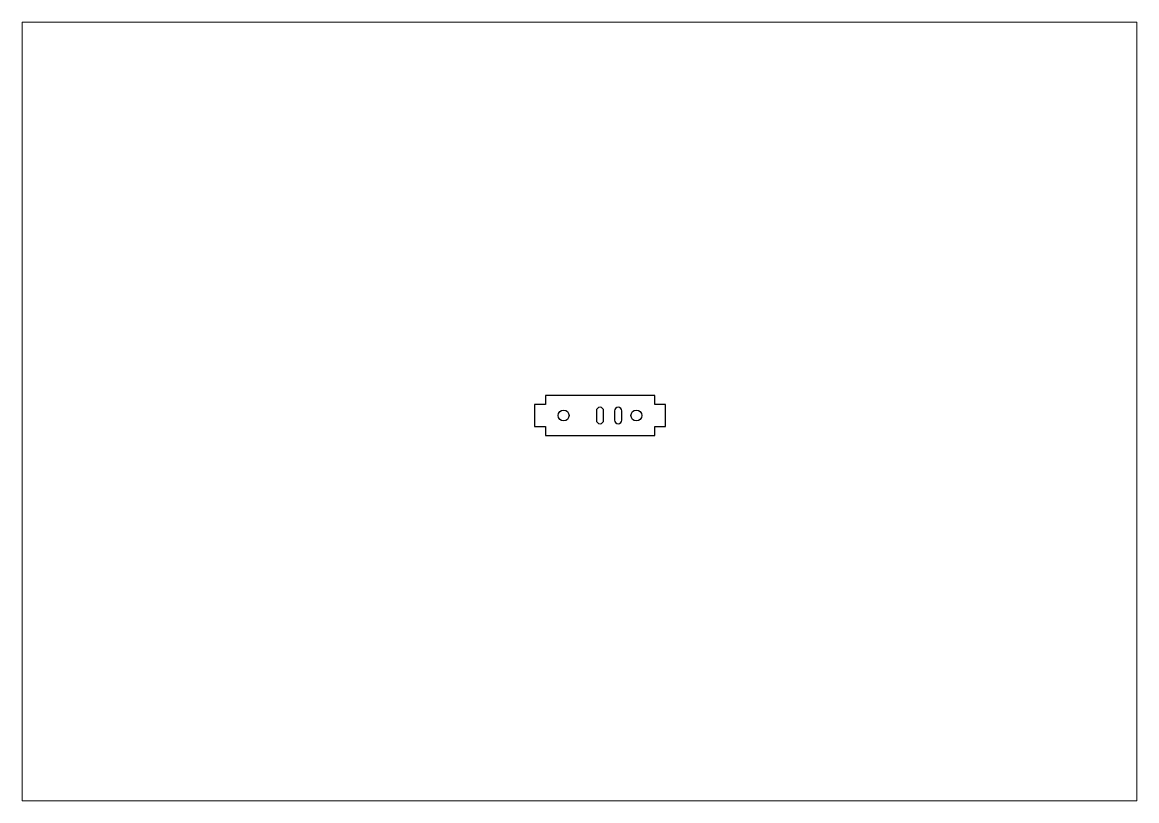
# Paper-space layout 'Layout1' of a CAD drawing. Header units: millimetres. Extents: x -20 to 285, y -7 to 207.
# The model-space entities are those that its viewports show. They can reach past a viewport. Long polylines and large blocks are cut down to what shows.
import ezdxf

# ---------------------------------------------------------------- set-up
doc = ezdxf.new("R2010")
doc.units = ezdxf.units.MM

msp = doc.modelspace()

# ---------------------------------------------------------------- linework, layer by layer
for points in [[(0, 0), (0, -3), (3, -3), (3, -5.5), (33, -5.5), (33, -3), (36, -3), (36, 3), (33, 3), (33, 5.5), (3, 5.5), (3, 3), (0, 3)], [(0, -3), (3, -3), (3, -5.5), (33, -5.5), (33, -3), (36, -3), (36, 3), (33, 3), (33, 5.5), (3, 5.5), (3, 3), (0, 3), (0, 0)]]:
    msp.add_lwpolyline(points, close=True)
for points in [[(17, -1.25, 1), (19, -1.25), (19, 1.25, 1), (17, 1.25)], [(22, -1.25, 1), (24, -1.25), (24, 1.25, 1), (22, 1.25)]]:
    msp.add_lwpolyline(points, format="xyb", close=True)
for centre in [(8, 0), (28, 0)]:
    msp.add_circle(centre, 1.5)

psp = doc.layouts.get("Layout1")

# ---------------------------------------------------------------- viewports
at = {"layer": '0'}
psp.add_viewport(center=(132.48, 99.69), size=(305.86, 213.8341), view_center_point=(12.37, 1.09), view_height=213.8341, dxfattribs=at)

doc.saveas('drawing.dxf')
